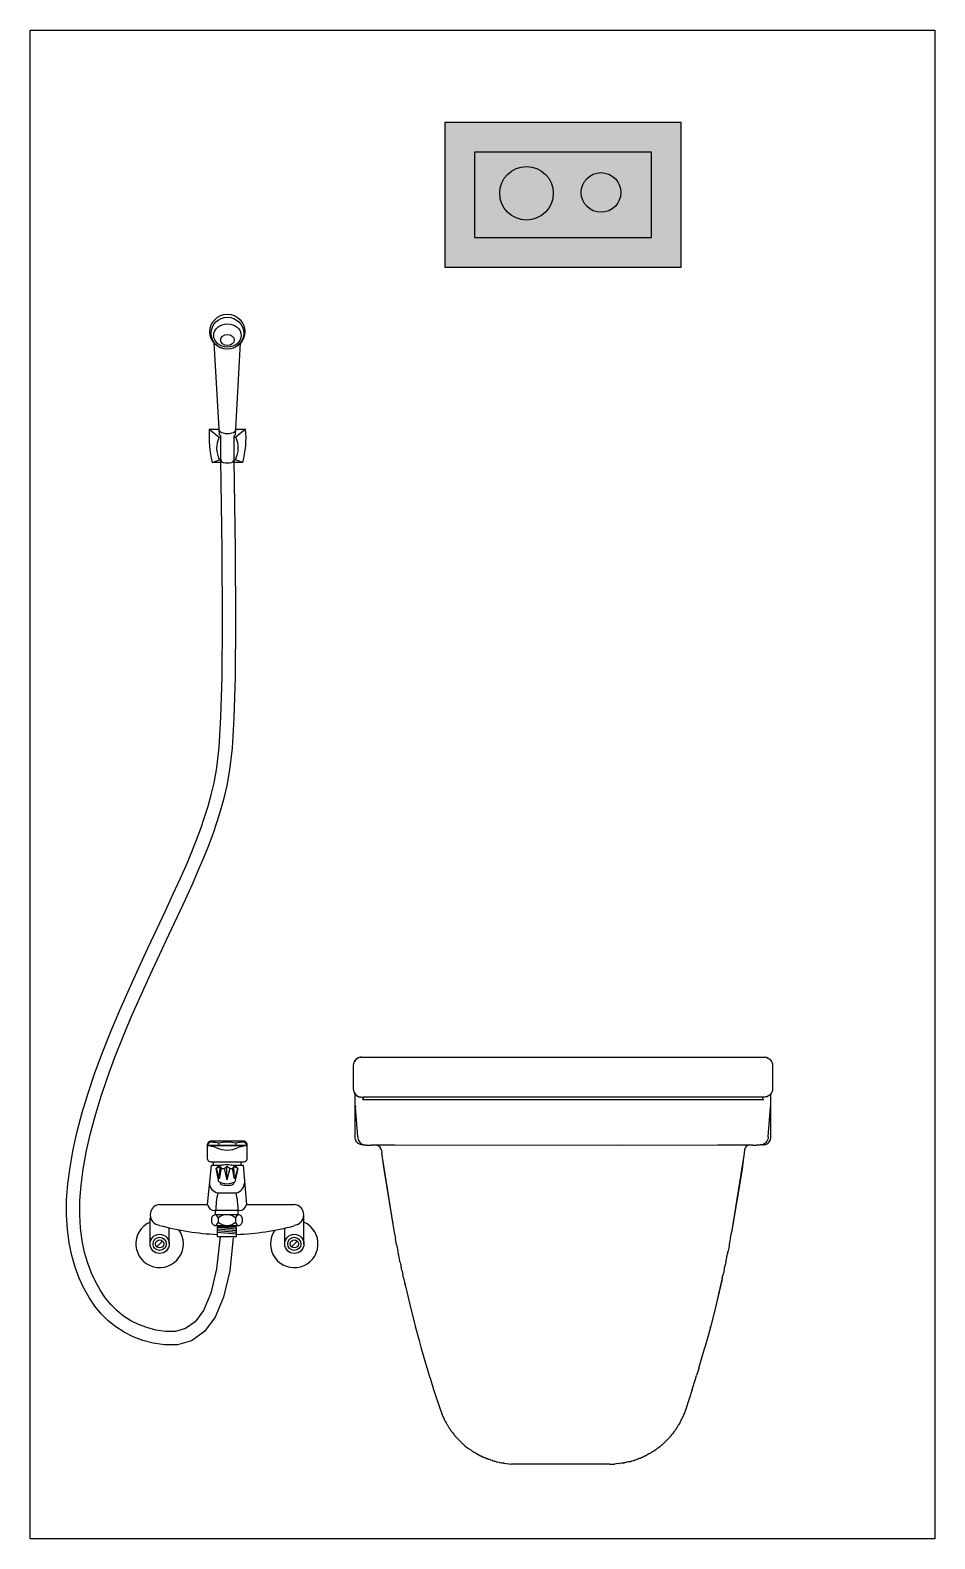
# Model space of a CAD drawing. Header units: inches. Extents: x 9636 to 21597, y -10243 to 557.
# Drawn here: x 11131.7 to 11162.1, y -4313.1 to -4262.3 of the extents above; entities that cross this region are included whole.
import ezdxf

# ---------------------------------------------------------------- set-up
doc = ezdxf.new("R2010")
doc.units = ezdxf.units.IN
doc.header["$MEASUREMENT"] = 0
doc.layers.add('Edges', color=7, linetype='Continuous')
doc.layers.add('VATDUNG', color=9, linetype='Continuous')

# ---------------------------------------------------------------- blocks, each defined once
blk = doc.blocks.new('Duravit Wall Hung Toilet fr')
at = {"layer": 'Edges'}
for p, q in [((-0.2774, 0.1777), (-0.2775, 0.1766)), ((-0.2775, 0.1766), (-0.2775, 0.1556)), ((-0.2771, 0.1787), (-0.2774, 0.1777)), ((-0.2767, 0.1798), (-0.2771, 0.1787)), ((-0.2761, 0.1807), (-0.2767, 0.1798)), ((-0.2767, 0.1798), (-0.2765, 0.1798)), ((-0.2759, 0.1807), (-0.2765, 0.1798)), ((-0.2754, 0.1815), (-0.2761, 0.1807)), ((-0.2761, 0.1807), (-0.2759, 0.1807)), ((-0.2752, 0.1815), (-0.2759, 0.1807)), ((-0.2746, 0.1822), (-0.2754, 0.1815)), ((-0.2754, 0.1815), (-0.2752, 0.1815)), ((-0.2743, 0.1822), (-0.2752, 0.1815)), ((-0.2737, 0.1828), (-0.2746, 0.1822)), ((-0.2746, 0.1822), (-0.2743, 0.1822)), ((-0.2734, 0.1828), (-0.2743, 0.1822)), ((-0.2726, 0.1832), (-0.2737, 0.1828)), ((-0.2737, 0.1828), (-0.2734, 0.1828)), ((-0.2724, 0.1832), (-0.2734, 0.1828)), ((-0.2716, 0.1835), (-0.2726, 0.1832)), ((-0.2726, 0.1832), (-0.2724, 0.1832)), ((-0.2713, 0.1835), (-0.2724, 0.1832)), ((-0.2716, 0.1835), (-0.2713, 0.1835)), ((-0.2705, 0.1836), (-0.2713, 0.1835)), ((-0.2705, 0.1836), (0.0834, 0.1836)), ((0.0834, 0.1836), (0.0842, 0.1835)), ((0.0842, 0.1835), (0.0853, 0.1832)), ((0.0845, 0.1835), (0.0842, 0.1835)), ((0.0845, 0.1835), (0.0856, 0.1832)), ((0.0856, 0.1832), (0.0853, 0.1832)), ((0.0853, 0.1832), (0.0863, 0.1828)), ((0.0856, 0.1832), (0.0866, 0.1828)), ((0.0863, 0.1828), (0.0873, 0.1822)), ((0.0866, 0.1828), (0.0863, 0.1828)), ((0.0866, 0.1828), (0.0875, 0.1822)), ((0.0875, 0.1822), (0.0873, 0.1822)), ((0.0873, 0.1822), (0.0881, 0.1815)), ((0.0875, 0.1822), (0.0884, 0.1815)), ((0.0881, 0.1815), (0.0888, 0.1807)), ((0.0884, 0.1815), (0.0881, 0.1815)), ((0.0884, 0.1815), (0.0891, 0.1807)), ((0.0888, 0.1807), (0.0894, 0.1798)), ((0.0891, 0.1807), (0.0888, 0.1807)), ((0.0891, 0.1807), (0.0896, 0.1798)), ((0.0896, 0.1798), (0.0894, 0.1798)), ((0.0896, 0.1798), (0.0901, 0.1787)), ((0.0901, 0.1787), (0.0903, 0.1777)), ((0.0903, 0.1777), (0.0904, 0.1766)), ((0.0904, 0.1766), (0.0904, 0.1556)), ((-0.2775, 0.1556), (-0.2774, 0.1545)), ((-0.2774, 0.1545), (-0.2771, 0.1534)), ((-0.2771, 0.1534), (-0.2767, 0.1524)), ((-0.2767, 0.1524), (-0.2765, 0.1524)), ((-0.2767, 0.1524), (-0.2761, 0.1515)), ((-0.2765, 0.1524), (-0.2759, 0.1515)), ((-0.2761, 0.1515), (-0.2759, 0.1515)), ((-0.2761, 0.1515), (-0.276, 0.1513)), ((-0.276, 0.1136), (-0.276, 0.1513)), ((-0.276, 0.1513), (-0.2754, 0.1506)), ((-0.2759, 0.1515), (-0.2752, 0.1506)), ((-0.2754, 0.1506), (-0.2752, 0.1506)), ((-0.2754, 0.1506), (-0.2746, 0.1499)), ((-0.2752, 0.1506), (-0.2743, 0.1499)), ((-0.2746, 0.1499), (-0.2737, 0.1493)), ((-0.2746, 0.1499), (-0.2743, 0.1499)), ((-0.2743, 0.1499), (-0.2734, 0.1493)), ((-0.2737, 0.1493), (-0.2734, 0.1493)), ((-0.2737, 0.1493), (-0.2726, 0.1489)), ((-0.2734, 0.1493), (-0.2724, 0.1489)), ((-0.2726, 0.1489), (-0.2716, 0.1487)), ((-0.2726, 0.1489), (-0.2724, 0.1489)), ((-0.2724, 0.1489), (-0.2713, 0.1487)), ((-0.2716, 0.1487), (-0.2713, 0.1487)), ((-0.2713, 0.1487), (-0.2705, 0.1486)), ((-0.2705, 0.1486), (-0.2688, 0.1486)), ((-0.2688, 0.1466), (-0.2697, 0.1466)), ((0.0817, 0.1486), (-0.2688, 0.1486)), ((-0.2688, 0.1486), (-0.2688, 0.1466)), ((-0.2688, 0.1466), (0.0817, 0.1466)), ((0.0834, 0.1486), (0.0817, 0.1486)), ((0.0817, 0.1486), (0.0817, 0.1466)), ((0.0817, 0.1466), (0.0826, 0.1466)), ((0.0842, 0.1487), (0.0834, 0.1486)), ((0.0853, 0.1489), (0.0842, 0.1487)), ((0.0845, 0.1487), (0.0842, 0.1487)), ((0.0856, 0.1489), (0.0845, 0.1487)), ((0.0863, 0.1493), (0.0853, 0.1489)), ((0.0856, 0.1489), (0.0853, 0.1489)), ((0.0866, 0.1493), (0.0856, 0.1489)), ((0.0873, 0.1499), (0.0863, 0.1493)), ((0.0866, 0.1493), (0.0863, 0.1493)), ((0.0875, 0.1499), (0.0866, 0.1493)), ((0.0881, 0.1506), (0.0873, 0.1499)), ((0.0875, 0.1499), (0.0873, 0.1499)), ((0.0884, 0.1506), (0.0875, 0.1499)), ((0.0888, 0.1515), (0.0881, 0.1506)), ((0.0884, 0.1506), (0.0881, 0.1506)), ((0.089, 0.1513), (0.0884, 0.1506)), ((0.0894, 0.1524), (0.0888, 0.1515)), ((0.0891, 0.1515), (0.0888, 0.1515)), ((0.0891, 0.1515), (0.089, 0.1513)), ((0.089, 0.1136), (0.089, 0.1513)), ((0.0896, 0.1524), (0.0891, 0.1515)), ((0.0896, 0.1524), (0.0894, 0.1524)), ((0.0901, 0.1534), (0.0896, 0.1524)), ((0.0903, 0.1545), (0.0901, 0.1534)), ((0.0904, 0.1556), (0.0903, 0.1545)), ((-0.2756, 0.1407), (-0.2756, 0.1408)), ((-0.2756, 0.1407), (-0.2756, 0.1399)), ((-0.2756, 0.1399), (-0.2756, 0.1397)), ((-0.2735, 0.1136), (-0.2756, 0.1397)), ((0.0865, 0.1136), (0.0885, 0.1397)), ((0.0885, 0.1407), (0.0885, 0.1408)), ((0.0885, 0.1407), (0.0885, 0.1399)), ((0.0885, 0.1399), (0.0885, 0.1397)), ((-0.276, 0.1125), (-0.276, 0.1136)), ((-0.2757, 0.1114), (-0.276, 0.1125)), ((-0.2753, 0.1104), (-0.2757, 0.1114)), ((-0.2747, 0.1095), (-0.2753, 0.1104)), ((-0.274, 0.1086), (-0.2747, 0.1095)), ((-0.2732, 0.1079), (-0.274, 0.1086)), ((-0.2735, 0.1136), (-0.2735, 0.1127)), ((-0.2735, 0.1127), (-0.2733, 0.1118)), ((-0.2733, 0.1118), (-0.273, 0.1109)), ((-0.2722, 0.1073), (-0.2732, 0.1079)), ((-0.273, 0.1109), (-0.2726, 0.1101)), ((-0.2726, 0.1101), (-0.2721, 0.1093)), ((-0.2712, 0.1069), (-0.2722, 0.1073)), ((-0.2721, 0.1093), (-0.2715, 0.1086)), ((-0.2715, 0.1086), (-0.2708, 0.108)), ((-0.2701, 0.1067), (-0.2712, 0.1069)), ((-0.2708, 0.108), (-0.27, 0.1075)), ((-0.269, 0.1066), (-0.2701, 0.1067)), ((-0.27, 0.1075), (-0.2692, 0.1071)), ((-0.2692, 0.1071), (-0.2692, 0.1071)), ((-0.2692, 0.1071), (-0.2684, 0.1068)), ((-0.269, 0.1066), (-0.2683, 0.1066)), ((-0.2684, 0.1068), (-0.2683, 0.1068)), ((-0.2683, 0.1068), (-0.2675, 0.1066)), ((-0.2683, 0.1068), (-0.2683, 0.1068)), ((-0.2683, 0.1066), (-0.2677, 0.1066)), ((-0.2677, 0.1066), (-0.2675, 0.1066)), ((-0.2675, 0.1066), (-0.2674, 0.1066)), ((-0.2674, 0.1066), (-0.2672, 0.1066)), ((-0.2672, 0.1066), (-0.267, 0.1066)), ((-0.267, 0.1066), (-0.2669, 0.1066)), ((-0.2669, 0.1066), (-0.2665, 0.1066)), ((-0.2665, 0.1066), (-0.2663, 0.1065)), ((-0.2663, 0.1065), (-0.2657, 0.1065)), ((-0.2657, 0.1065), (-0.2654, 0.1065)), ((-0.2654, 0.1065), (-0.2649, 0.1065)), ((-0.2649, 0.1065), (-0.2644, 0.1065)), ((-0.2644, 0.1065), (-0.2639, 0.1065)), ((-0.2639, 0.1065), (-0.2633, 0.1065)), ((-0.2633, 0.1065), (-0.2618, 0.1064)), ((-0.2573, 0.1064), (-0.2618, 0.1064)), ((-0.2412, 0.1063), (-0.2574, 0.1064)), ((-0.0432, 0.1062), (-0.2412, 0.1063)), ((0.0424, 0.1063), (-0.0432, 0.1062)), ((0.0622, 0.1064), (0.0424, 0.1063)), ((0.0702, 0.1064), (0.0622, 0.1064)), ((0.073, 0.1064), (0.0703, 0.1064)), ((0.073, 0.1064), (0.0747, 0.1064)), ((0.0747, 0.1064), (0.0762, 0.1065)), ((0.0768, 0.1065), (0.0762, 0.1065)), ((0.0774, 0.1065), (0.0768, 0.1065)), ((0.0779, 0.1065), (0.0774, 0.1065)), ((0.0783, 0.1065), (0.0779, 0.1065)), ((0.0787, 0.1065), (0.0783, 0.1065)), ((0.0792, 0.1065), (0.0787, 0.1065)), ((0.0794, 0.1066), (0.0792, 0.1065)), ((0.0798, 0.1066), (0.0794, 0.1066)), ((0.08, 0.1066), (0.0798, 0.1066)), ((0.0801, 0.1066), (0.08, 0.1066)), ((0.0803, 0.1066), (0.0801, 0.1066)), ((0.0804, 0.1066), (0.0803, 0.1066)), ((0.0812, 0.1068), (0.0804, 0.1066)), ((0.0806, 0.1066), (0.0804, 0.1066)), ((0.0813, 0.1066), (0.0806, 0.1066)), ((0.0813, 0.1068), (0.0812, 0.1068)), ((0.0812, 0.1068), (0.0812, 0.1068)), ((0.0821, 0.1071), (0.0813, 0.1068)), ((0.082, 0.1066), (0.0813, 0.1066)), ((0.082, 0.1066), (0.0831, 0.1067)), ((0.083, 0.1075), (0.0821, 0.1071)), ((0.0821, 0.1071), (0.0821, 0.1071)), ((0.0837, 0.108), (0.083, 0.1075)), ((0.0831, 0.1067), (0.0841, 0.1069)), ((0.0844, 0.1086), (0.0837, 0.108)), ((0.0841, 0.1069), (0.0851, 0.1073)), ((0.085, 0.1093), (0.0844, 0.1086)), ((0.0855, 0.1101), (0.085, 0.1093)), ((0.0851, 0.1073), (0.0861, 0.1079)), ((0.0859, 0.1109), (0.0855, 0.1101)), ((0.0862, 0.1118), (0.0859, 0.1109)), ((0.0861, 0.1079), (0.0869, 0.1086)), ((0.0864, 0.1127), (0.0862, 0.1118)), ((0.0865, 0.1136), (0.0864, 0.1127)), ((0.0869, 0.1086), (0.0876, 0.1095)), ((0.0876, 0.1095), (0.0882, 0.1104)), ((0.0882, 0.1104), (0.0886, 0.1114)), ((0.0886, 0.1114), (0.0889, 0.1125)), ((0.0889, 0.1125), (0.089, 0.1136)), ((-0.253, 0.1022), (-0.2529, 0.1019)), ((-0.2529, 0.1019), (-0.2526, 0.0997)), ((-0.2523, 0.097), (-0.2526, 0.0997)), ((-0.2523, 0.097), (-0.2521, 0.0956)), ((-0.2521, 0.0956), (-0.2507, 0.0855)), ((-0.2521, 0.0956), (-0.2416, 0.0298)), ((0.065, 0.0956), (0.0545, 0.0298)), ((0.065, 0.0956), (0.0636, 0.0855)), ((0.0652, 0.097), (0.065, 0.0956)), ((0.0656, 0.0997), (0.0652, 0.097)), ((0.0659, 0.1022), (0.0656, 0.0997)), ((-0.2507, 0.0855), (-0.2416, 0.0298)), ((0.0636, 0.0855), (0.0545, 0.0298)), ((-0.2416, 0.0298), (-0.2406, 0.0249)), ((0.0535, 0.0249), (0.0545, 0.0298)), ((-0.2405, 0.0242), (-0.2406, 0.0249)), ((-0.2402, 0.0226), (-0.2405, 0.0242)), ((-0.2396, 0.0196), (-0.2402, 0.0226)), ((-0.2395, 0.019), (-0.2396, 0.0196)), ((-0.2395, 0.019), (-0.2395, 0.0189)), ((-0.2395, 0.0189), (-0.2394, 0.0188)), ((-0.2394, 0.0188), (-0.2393, 0.0178)), ((-0.2393, 0.0178), (-0.2384, 0.0136)), ((-0.2384, 0.0136), (-0.2383, 0.0129)), ((0.0513, 0.0136), (0.0512, 0.0129)), ((0.0522, 0.0178), (0.0513, 0.0136)), ((0.0524, 0.0188), (0.0522, 0.0178)), ((0.0525, 0.0196), (0.0524, 0.019)), ((0.0524, 0.019), (0.0524, 0.0189)), ((0.0524, 0.0189), (0.0524, 0.0188)), ((0.0525, 0.0196), (0.0531, 0.0226)), ((0.0531, 0.0226), (0.0534, 0.0242)), ((0.0534, 0.0242), (0.0535, 0.0249)), ((-0.2382, 0.0124), (-0.2383, 0.0129)), ((-0.238, 0.0117), (-0.2382, 0.0124)), ((-0.238, 0.0117), (-0.2379, 0.011)), ((-0.2363, 0.0035), (-0.2379, 0.011)), ((-0.2363, 0.0035), (-0.2361, 0.0024)), ((-0.2361, 0.0024), (-0.2359, 0.0013)), ((-0.2359, 0.0013), (-0.2357, 0.0005)), ((-0.2357, 0.0005), (-0.2354, -0.0008)), ((0.0486, 0.0005), (0.0483, -0.0008)), ((0.0488, 0.0013), (0.0486, 0.0005)), ((0.049, 0.0024), (0.0488, 0.0013)), ((0.0493, 0.0035), (0.049, 0.0024)), ((0.0493, 0.0035), (0.0508, 0.011)), ((0.051, 0.0117), (0.0508, 0.011)), ((0.051, 0.0117), (0.0511, 0.0124)), ((0.0511, 0.0124), (0.0512, 0.0129)), ((-0.2352, -0.0019), (-0.2354, -0.0008)), ((-0.2351, -0.0021), (-0.2352, -0.0019)), ((-0.2349, -0.0032), (-0.2351, -0.0021)), ((-0.2349, -0.0032), (-0.234, -0.0071)), ((-0.2334, -0.01), (-0.234, -0.0071)), ((-0.2334, -0.01), (-0.2328, -0.0125)), ((-0.2334, -0.01), (-0.228, -0.0334)), ((-0.2328, -0.0125), (-0.2323, -0.0149)), ((0.0463, -0.01), (0.0409, -0.0334)), ((0.0458, -0.0125), (0.0452, -0.0149)), ((0.0463, -0.01), (0.0458, -0.0125)), ((0.0463, -0.01), (0.047, -0.0071)), ((0.0478, -0.0032), (0.047, -0.0071)), ((0.0478, -0.0032), (0.0481, -0.0021)), ((0.0481, -0.0019), (0.0483, -0.0008)), ((0.0481, -0.0021), (0.0481, -0.0019)), ((-0.2323, -0.0151), (-0.2323, -0.0149)), ((-0.2322, -0.0156), (-0.2323, -0.0151)), ((-0.2322, -0.0156), (-0.232, -0.0162)), ((-0.232, -0.0162), (-0.228, -0.0334)), ((0.045, -0.0162), (0.0409, -0.0334)), ((0.0451, -0.0156), (0.045, -0.0162)), ((0.0451, -0.0156), (0.0452, -0.0151)), ((0.0452, -0.0151), (0.0452, -0.0149)), ((-0.228, -0.0334), (-0.2231, -0.0524)), ((0.0409, -0.0334), (0.0361, -0.0524)), ((-0.2231, -0.0524), (-0.223, -0.0529)), ((0.0361, -0.0524), (0.0359, -0.0529)), ((-0.223, -0.0529), (-0.223, -0.0531)), ((-0.223, -0.0531), (-0.2229, -0.0533)), ((-0.2229, -0.0535), (-0.2229, -0.0533)), ((-0.2229, -0.0535), (-0.2198, -0.0649)), ((-0.2198, -0.0649), (-0.2182, -0.0707)), ((0.0327, -0.0649), (0.0311, -0.0707)), ((0.0358, -0.0535), (0.0327, -0.0649)), ((0.0358, -0.0533), (0.0359, -0.0531)), ((0.0358, -0.0535), (0.0358, -0.0533)), ((0.0359, -0.0529), (0.0359, -0.0531)), ((-0.2181, -0.0708), (-0.2182, -0.0707)), ((-0.2181, -0.0711), (-0.2181, -0.0708)), ((-0.2128, -0.0893), (-0.2181, -0.0711)), ((0.0257, -0.0893), (0.031, -0.0711)), ((0.0311, -0.0708), (0.031, -0.0711)), ((0.0311, -0.0708), (0.0311, -0.0707)), ((-0.2128, -0.0893), (-0.2127, -0.0895)), ((-0.2127, -0.0896), (-0.2127, -0.0895)), ((-0.2127, -0.0896), (-0.2108, -0.0958)), ((0.0256, -0.0896), (0.0237, -0.0958)), ((0.0257, -0.0893), (0.0256, -0.0895)), ((0.0256, -0.0896), (0.0256, -0.0895)), ((-0.2108, -0.0958), (-0.2098, -0.0988)), ((-0.2098, -0.0988), (-0.207, -0.1079)), ((0.0199, -0.1079), (0.0228, -0.0988)), ((0.0228, -0.0988), (0.0237, -0.0958)), ((-0.207, -0.1079), (-0.201, -0.126)), ((0.0199, -0.1079), (0.014, -0.126)), ((-0.201, -0.126), (-0.1996, -0.1298)), ((-0.1996, -0.1298), (-0.1996, -0.1299)), ((-0.1996, -0.1299), (-0.1995, -0.13)), ((-0.1995, -0.1301), (-0.1995, -0.13)), ((-0.1995, -0.1301), (-0.1994, -0.1302)), ((-0.1994, -0.1302), (-0.1992, -0.1308)), ((-0.1992, -0.1308), (-0.1991, -0.131)), ((-0.1991, -0.131), (-0.199, -0.1313)), ((-0.199, -0.1313), (-0.1988, -0.1316)), ((-0.1988, -0.1316), (-0.1979, -0.1337)), ((0.0117, -0.1316), (0.0108, -0.1337)), ((0.0119, -0.1313), (0.0117, -0.1316)), ((0.012, -0.131), (0.0119, -0.1313)), ((0.0121, -0.1308), (0.012, -0.131)), ((0.0124, -0.1302), (0.0121, -0.1308)), ((0.0124, -0.1301), (0.0125, -0.13)), ((0.0124, -0.1301), (0.0124, -0.1302)), ((0.014, -0.126), (0.0125, -0.1298)), ((0.0125, -0.1298), (0.0125, -0.1299)), ((0.0125, -0.1299), (0.0125, -0.13)), ((-0.1979, -0.1337), (-0.1979, -0.1337)), ((-0.1978, -0.1339), (-0.1979, -0.1337)), ((-0.1978, -0.1339), (-0.1977, -0.134)), ((-0.1977, -0.134), (-0.1977, -0.1341)), ((-0.1976, -0.1342), (-0.1977, -0.1341)), ((-0.1976, -0.1343), (-0.1976, -0.1342)), ((-0.1975, -0.1344), (-0.1976, -0.1343)), ((-0.1973, -0.1347), (-0.1975, -0.1344)), ((-0.1973, -0.1347), (-0.1973, -0.1348)), ((-0.1971, -0.1352), (-0.1973, -0.1348)), ((-0.1969, -0.1355), (-0.1971, -0.1352)), ((-0.1969, -0.1355), (-0.1967, -0.136)), ((-0.1965, -0.1363), (-0.1967, -0.136)), ((-0.1965, -0.1363), (-0.196, -0.1373)), ((-0.196, -0.1373), (-0.196, -0.1374)), ((-0.1959, -0.1375), (-0.196, -0.1374)), ((-0.1959, -0.1375), (-0.1958, -0.1377)), ((-0.1958, -0.1377), (-0.1957, -0.1379)), ((-0.1957, -0.1379), (-0.1951, -0.1388)), ((-0.1951, -0.1388), (-0.1949, -0.1392)), ((-0.1949, -0.1392), (-0.1948, -0.1393)), ((-0.1948, -0.1393), (-0.1939, -0.1409)), ((-0.1938, -0.141), (-0.1939, -0.1409)), ((-0.1938, -0.141), (-0.1937, -0.1411)), ((-0.1936, -0.1414), (-0.1937, -0.1411)), ((-0.1936, -0.1414), (-0.1934, -0.1416)), ((-0.1934, -0.1416), (-0.1932, -0.1419)), ((-0.1932, -0.1419), (-0.1931, -0.142)), ((-0.1931, -0.1422), (-0.1931, -0.142)), ((-0.1931, -0.1422), (-0.193, -0.1422)), ((-0.193, -0.1422), (-0.1928, -0.1425)), ((-0.1928, -0.1425), (-0.1928, -0.1425)), ((-0.1928, -0.1425), (-0.1927, -0.1426)), ((-0.1927, -0.1427), (-0.1927, -0.1426)), ((-0.1927, -0.1427), (-0.1926, -0.1428)), ((-0.1926, -0.1428), (-0.1925, -0.143)), ((-0.1925, -0.143), (-0.1924, -0.1432)), ((-0.1919, -0.1439), (-0.1924, -0.1432)), ((-0.1916, -0.1443), (-0.1919, -0.1439)), ((-0.1916, -0.1443), (-0.1914, -0.1445)), ((-0.1914, -0.1445), (-0.1913, -0.1446)), ((-0.1913, -0.1447), (-0.1913, -0.1446)), ((-0.1913, -0.1447), (-0.1912, -0.1447)), ((-0.1912, -0.1449), (-0.1912, -0.1447)), ((-0.1912, -0.1449), (-0.1911, -0.1449)), ((-0.191, -0.1451), (-0.1911, -0.1449)), ((-0.191, -0.1451), (-0.1903, -0.1459)), ((0.0039, -0.1451), (0.0033, -0.1459)), ((0.0039, -0.1451), (0.0041, -0.1449)), ((0.0043, -0.1446), (0.0041, -0.1449)), ((0.0044, -0.1445), (0.0043, -0.1446)), ((0.0045, -0.1443), (0.0044, -0.1445)), ((0.0048, -0.1439), (0.0045, -0.1443)), ((0.0048, -0.1439), (0.0053, -0.1432)), ((0.0054, -0.143), (0.0053, -0.1432)), ((0.0055, -0.1428), (0.0054, -0.143)), ((0.0056, -0.1427), (0.0055, -0.1428)), ((0.0057, -0.1426), (0.0056, -0.1427)), ((0.0059, -0.1422), (0.0057, -0.1425)), ((0.0057, -0.1425), (0.0057, -0.1425)), ((0.0057, -0.1425), (0.0057, -0.1426)), ((0.0059, -0.1422), (0.006, -0.1422)), ((0.006, -0.1422), (0.0061, -0.142)), ((0.0064, -0.1416), (0.0061, -0.1419)), ((0.0061, -0.1419), (0.0061, -0.142)), ((0.0065, -0.1414), (0.0064, -0.1416)), ((0.0065, -0.1414), (0.0067, -0.1411)), ((0.0068, -0.1409), (0.0067, -0.141)), ((0.0067, -0.141), (0.0067, -0.1411)), ((0.0077, -0.1393), (0.0068, -0.1409)), ((0.0078, -0.1392), (0.0077, -0.1393)), ((0.008, -0.1388), (0.0078, -0.1392)), ((0.0086, -0.1379), (0.008, -0.1388)), ((0.0086, -0.1379), (0.0087, -0.1377)), ((0.0088, -0.1375), (0.0087, -0.1377)), ((0.0088, -0.1375), (0.0089, -0.1374)), ((0.0094, -0.1363), (0.0089, -0.1373)), ((0.0089, -0.1373), (0.0089, -0.1374)), ((0.0094, -0.1363), (0.0096, -0.136)), ((0.0098, -0.1355), (0.0096, -0.136)), ((0.0098, -0.1355), (0.01, -0.1352)), ((0.0102, -0.1348), (0.01, -0.1352)), ((0.0103, -0.1347), (0.0102, -0.1348)), ((0.0103, -0.1347), (0.0105, -0.1344)), ((0.0105, -0.1342), (0.0106, -0.1341)), ((0.0105, -0.1343), (0.0105, -0.1342)), ((0.0105, -0.1344), (0.0105, -0.1343)), ((0.0107, -0.1339), (0.0106, -0.134)), ((0.0106, -0.134), (0.0106, -0.1341)), ((0.0107, -0.1339), (0.0108, -0.1337)), ((0.0108, -0.1337), (0.0108, -0.1337)), ((-0.1903, -0.1459), (-0.1896, -0.1469)), ((-0.1896, -0.1469), (-0.1894, -0.1472)), ((-0.1893, -0.1473), (-0.1894, -0.1472)), ((-0.1893, -0.1473), (-0.1892, -0.1474)), ((-0.1891, -0.1475), (-0.1892, -0.1474)), ((-0.189, -0.1476), (-0.1891, -0.1475)), ((-0.1889, -0.1478), (-0.189, -0.1476)), ((-0.1887, -0.148), (-0.1889, -0.1478)), ((-0.1887, -0.148), (-0.1884, -0.1484)), ((-0.1884, -0.1484), (-0.1883, -0.1486)), ((-0.1883, -0.1486), (-0.1877, -0.1491)), ((-0.1877, -0.1491), (-0.1877, -0.1492)), ((-0.1877, -0.1492), (-0.1875, -0.1495)), ((-0.1873, -0.1497), (-0.1875, -0.1495)), ((-0.1873, -0.1497), (-0.1871, -0.1498)), ((-0.187, -0.1499), (-0.1871, -0.1498)), ((-0.187, -0.1499), (-0.1868, -0.1502)), ((-0.1868, -0.1502), (-0.1866, -0.1504)), ((-0.1866, -0.1504), (-0.1866, -0.1505)), ((-0.1866, -0.1505), (-0.1866, -0.1505)), ((-0.1866, -0.1505), (-0.1864, -0.1506)), ((-0.1864, -0.1506), (-0.1864, -0.1507)), ((-0.1863, -0.1507), (-0.1864, -0.1507)), ((-0.1863, -0.1507), (-0.1861, -0.1509)), ((-0.1861, -0.1509), (-0.1859, -0.1512)), ((-0.1843, -0.1528), (-0.1859, -0.1512)), ((-0.1843, -0.1528), (-0.1838, -0.1533)), ((-0.1837, -0.1535), (-0.1838, -0.1533)), ((-0.1836, -0.1535), (-0.1837, -0.1535)), ((-0.1835, -0.1537), (-0.1836, -0.1535)), ((-0.1835, -0.1537), (-0.1834, -0.1537)), ((-0.1829, -0.1542), (-0.1834, -0.1537)), ((-0.1829, -0.1542), (-0.1825, -0.1546)), ((-0.1825, -0.1546), (-0.1823, -0.1548)), ((-0.1822, -0.1549), (-0.1823, -0.1548)), ((-0.1822, -0.1549), (-0.1819, -0.1552)), ((-0.1819, -0.1552), (-0.1817, -0.1553)), ((-0.1814, -0.1556), (-0.1817, -0.1553)), ((-0.1814, -0.1556), (-0.1813, -0.1557)), ((-0.1813, -0.1557), (-0.1811, -0.1558)), ((-0.1811, -0.1558), (-0.1811, -0.1559)), ((-0.1807, -0.1562), (-0.1811, -0.1559)), ((-0.1807, -0.1562), (-0.1806, -0.1563)), ((-0.1806, -0.1563), (-0.1805, -0.1564)), ((-0.1804, -0.1565), (-0.1805, -0.1564)), ((-0.1804, -0.1565), (-0.1802, -0.1566)), ((-0.1798, -0.157), (-0.1802, -0.1566)), ((-0.1798, -0.157), (-0.1785, -0.1581)), ((-0.1785, -0.1581), (-0.1773, -0.159)), ((-0.0086, -0.1581), (-0.0098, -0.159)), ((-0.0073, -0.157), (-0.0086, -0.1581)), ((-0.0073, -0.157), (-0.0069, -0.1566)), ((-0.0067, -0.1565), (-0.0069, -0.1566)), ((-0.0067, -0.1565), (-0.0066, -0.1564)), ((-0.0064, -0.1563), (-0.0066, -0.1564)), ((-0.0064, -0.1563), (-0.0063, -0.1562)), ((-0.0063, -0.1562), (-0.006, -0.1559)), ((-0.0059, -0.1558), (-0.006, -0.1559)), ((-0.0058, -0.1557), (-0.0059, -0.1558)), ((-0.0058, -0.1557), (-0.0057, -0.1556)), ((-0.0057, -0.1556), (-0.0053, -0.1553)), ((-0.0052, -0.1552), (-0.0053, -0.1553)), ((-0.0049, -0.1549), (-0.0052, -0.1552)), ((-0.0049, -0.1549), (-0.0048, -0.1548)), ((-0.0046, -0.1546), (-0.0048, -0.1548)), ((-0.0041, -0.1542), (-0.0046, -0.1546)), ((-0.0041, -0.1542), (-0.0037, -0.1537)), ((-0.0036, -0.1537), (-0.0037, -0.1537)), ((-0.0036, -0.1537), (-0.0035, -0.1536)), ((-0.0035, -0.1536), (-0.0034, -0.1535)), ((-0.0034, -0.1535), (-0.0032, -0.1533)), ((-0.0028, -0.1528), (-0.0032, -0.1533)), ((-0.0011, -0.1512), (-0.0028, -0.1528)), ((-0.0009, -0.1509), (-0.0011, -0.1512)), ((-0.0007, -0.1507), (-0.0009, -0.1509)), ((-0.0005, -0.1505), (-0.0007, -0.1506)), ((-0.0007, -0.1506), (-0.0007, -0.1507)), ((-0.0007, -0.1507), (-0.0007, -0.1507)), ((-0.0005, -0.1505), (-0.0002, -0.1502)), ((0, -0.1499), (-0.0002, -0.1502)), ((0, -0.1499), (0.0001, -0.1498)), ((0.0002, -0.1497), (0.0001, -0.1498)), ((0.0002, -0.1497), (0.0004, -0.1495)), ((0.0006, -0.1492), (0.0004, -0.1495)), ((0.0007, -0.1491), (0.0006, -0.1492)), ((0.0011, -0.1487), (0.0007, -0.1491)), ((0.0012, -0.1485), (0.0011, -0.1487)), ((0.0012, -0.1485), (0.0017, -0.148)), ((0.0017, -0.148), (0.0018, -0.1478)), ((0.0017, -0.148), (0.0017, -0.148)), ((0.0018, -0.1478), (0.002, -0.1476)), ((0.002, -0.1475), (0.0022, -0.1474)), ((0.002, -0.1476), (0.002, -0.1475)), ((0.0022, -0.1473), (0.0023, -0.1472)), ((0.0022, -0.1473), (0.0022, -0.1474)), ((0.0026, -0.1469), (0.0023, -0.1472)), ((0.0033, -0.1459), (0.0026, -0.1469)), ((-0.1773, -0.159), (-0.1772, -0.1591)), ((-0.1769, -0.1593), (-0.1772, -0.1591)), ((-0.1772, -0.1591), (-0.1772, -0.1591)), ((-0.1769, -0.1593), (-0.1764, -0.1597)), ((-0.1764, -0.1597), (-0.1758, -0.1601)), ((-0.1758, -0.1601), (-0.1755, -0.1603)), ((-0.1752, -0.1605), (-0.1755, -0.1603)), ((-0.1742, -0.1612), (-0.1752, -0.1605)), ((-0.1742, -0.1612), (-0.1742, -0.1612)), ((-0.1742, -0.1612), (-0.174, -0.1614)), ((-0.174, -0.1614), (-0.174, -0.1614)), ((-0.1739, -0.1614), (-0.174, -0.1614)), ((-0.1739, -0.1615), (-0.1739, -0.1614)), ((-0.1738, -0.1615), (-0.1739, -0.1615)), ((-0.1738, -0.1615), (-0.1738, -0.1616)), ((-0.1738, -0.1615), (-0.1738, -0.1615)), ((-0.1736, -0.1616), (-0.1738, -0.1616)), ((-0.1736, -0.1616), (-0.173, -0.1621)), ((-0.173, -0.1621), (-0.1712, -0.1632)), ((-0.1706, -0.1635), (-0.1712, -0.1632)), ((-0.1706, -0.1635), (-0.1703, -0.1637)), ((-0.1702, -0.1638), (-0.1703, -0.1637)), ((-0.1701, -0.1639), (-0.1702, -0.1638)), ((-0.1701, -0.1639), (-0.1697, -0.1641)), ((-0.1697, -0.1641), (-0.1695, -0.1642)), ((-0.1695, -0.1642), (-0.1691, -0.1644)), ((-0.1691, -0.1644), (-0.1689, -0.1645)), ((-0.1689, -0.1645), (-0.1675, -0.1653)), ((-0.1667, -0.1657), (-0.1675, -0.1653)), ((-0.1667, -0.1657), (-0.1667, -0.1657)), ((-0.1667, -0.1657), (-0.1664, -0.1658)), ((-0.1664, -0.1658), (-0.1664, -0.1659)), ((-0.1664, -0.1659), (-0.1663, -0.1659)), ((-0.1663, -0.1659), (-0.1661, -0.166)), ((-0.1661, -0.166), (-0.1661, -0.166)), ((-0.1661, -0.166), (-0.1657, -0.1662)), ((-0.1654, -0.1664), (-0.1657, -0.1662)), ((-0.1651, -0.1665), (-0.1654, -0.1664)), ((-0.1651, -0.1665), (-0.1646, -0.1667)), ((-0.1646, -0.1667), (-0.1643, -0.1669)), ((-0.1643, -0.1669), (-0.1641, -0.167)), ((-0.1636, -0.1672), (-0.1641, -0.167)), ((-0.1633, -0.1674), (-0.1636, -0.1672)), ((-0.1633, -0.1674), (-0.1633, -0.1673)), ((-0.1633, -0.1674), (-0.163, -0.1675)), ((-0.163, -0.1675), (-0.1629, -0.1675)), ((-0.1629, -0.1675), (-0.163, -0.1675)), ((-0.1629, -0.1675), (-0.1626, -0.1676)), ((-0.1623, -0.1678), (-0.1626, -0.1676)), ((-0.1615, -0.1681), (-0.1623, -0.1678)), ((-0.1612, -0.1682), (-0.1615, -0.1681)), ((-0.161, -0.1683), (-0.1612, -0.1682)), ((-0.161, -0.1683), (-0.161, -0.1683)), ((-0.161, -0.1683), (-0.1605, -0.1685)), ((-0.1605, -0.1685), (-0.1597, -0.1688)), ((-0.1594, -0.1689), (-0.1597, -0.1688)), ((-0.1591, -0.1691), (-0.1594, -0.1689)), ((-0.1591, -0.1691), (-0.159, -0.1691)), ((-0.1582, -0.1694), (-0.159, -0.1691)), ((-0.1572, -0.1697), (-0.1582, -0.1694)), ((-0.1572, -0.1697), (-0.1571, -0.1697)), ((-0.1571, -0.1697), (-0.1562, -0.17)), ((-0.1562, -0.1701), (-0.1562, -0.17)), ((-0.1562, -0.1701), (-0.1561, -0.1701)), ((-0.1561, -0.1701), (-0.1561, -0.1701)), ((-0.1557, -0.1702), (-0.1561, -0.1701)), ((-0.1557, -0.1702), (-0.1556, -0.1702)), ((-0.1557, -0.1702), (-0.1556, -0.1702)), ((-0.1554, -0.1703), (-0.1556, -0.1702)), ((-0.1554, -0.1703), (-0.1552, -0.1704)), ((-0.1552, -0.1704), (-0.1539, -0.1707)), ((-0.1536, -0.1708), (-0.1539, -0.1707)), ((-0.1535, -0.1708), (-0.1536, -0.1708)), ((-0.1532, -0.1709), (-0.1535, -0.1708)), ((-0.153, -0.171), (-0.1532, -0.1709)), ((-0.1529, -0.171), (-0.153, -0.171)), ((-0.152, -0.1713), (-0.1529, -0.171)), ((-0.152, -0.1713), (-0.1518, -0.1713)), ((-0.1518, -0.1713), (-0.1516, -0.1714)), ((-0.1516, -0.1714), (-0.1514, -0.1714)), ((-0.1514, -0.1714), (-0.1512, -0.1715)), ((-0.1512, -0.1715), (-0.1494, -0.1718)), ((-0.1494, -0.1718), (-0.1492, -0.1719)), ((-0.1492, -0.1719), (-0.149, -0.1719)), ((-0.149, -0.1719), (-0.1478, -0.1722)), ((-0.038, -0.1719), (-0.0393, -0.1722)), ((-0.0379, -0.1719), (-0.038, -0.1719)), ((-0.0377, -0.1718), (-0.0379, -0.1719)), ((-0.0359, -0.1715), (-0.0377, -0.1718)), ((-0.0357, -0.1714), (-0.0359, -0.1715)), ((-0.0355, -0.1714), (-0.0357, -0.1714)), ((-0.0353, -0.1713), (-0.0355, -0.1714)), ((-0.0351, -0.1713), (-0.0353, -0.1713)), ((-0.0351, -0.1713), (-0.0342, -0.171)), ((-0.0342, -0.171), (-0.0341, -0.171)), ((-0.0341, -0.171), (-0.0339, -0.1709)), ((-0.0339, -0.1709), (-0.0336, -0.1708)), ((-0.0336, -0.1708), (-0.0334, -0.1708)), ((-0.0334, -0.1708), (-0.0332, -0.1707)), ((-0.0319, -0.1704), (-0.0332, -0.1707)), ((-0.0317, -0.1703), (-0.0319, -0.1704)), ((-0.0317, -0.1703), (-0.0314, -0.1702)), ((-0.0314, -0.1702), (-0.031, -0.1701)), ((-0.0314, -0.1702), (-0.0314, -0.1702)), ((-0.0314, -0.1702), (-0.0314, -0.1702)), ((-0.031, -0.1701), (-0.0309, -0.1701)), ((-0.0309, -0.1701), (-0.0308, -0.17)), ((-0.0299, -0.1697), (-0.0308, -0.17)), ((-0.0298, -0.1697), (-0.0299, -0.1697)), ((-0.0298, -0.1697), (-0.0288, -0.1694)), ((-0.0288, -0.1694), (-0.0281, -0.1691)), ((-0.028, -0.1691), (-0.0281, -0.1691)), ((-0.028, -0.1691), (-0.0277, -0.1689)), ((-0.0277, -0.1689), (-0.0274, -0.1688)), ((-0.0266, -0.1685), (-0.0274, -0.1688)), ((-0.0261, -0.1683), (-0.0266, -0.1685)), ((-0.026, -0.1683), (-0.0261, -0.1683)), ((-0.026, -0.1683), (-0.0259, -0.1682)), ((-0.0259, -0.1682), (-0.0256, -0.1681)), ((-0.0256, -0.1681), (-0.0248, -0.1678)), ((-0.0248, -0.1678), (-0.0245, -0.1676)), ((-0.0241, -0.1675), (-0.0245, -0.1676)), ((-0.0238, -0.1674), (-0.0241, -0.1675)), ((-0.0241, -0.1675), (-0.0241, -0.1675)), ((-0.0241, -0.1675), (-0.0241, -0.1675)), ((-0.0238, -0.1674), (-0.0234, -0.1672)), ((-0.0238, -0.1674), (-0.0238, -0.1673)), ((-0.0234, -0.1672), (-0.023, -0.167)), ((-0.0228, -0.1669), (-0.023, -0.167)), ((-0.0225, -0.1667), (-0.0228, -0.1669)), ((-0.022, -0.1665), (-0.0225, -0.1667)), ((-0.022, -0.1665), (-0.0217, -0.1664)), ((-0.0217, -0.1664), (-0.0214, -0.1662)), ((-0.021, -0.166), (-0.0214, -0.1662)), ((-0.0208, -0.1659), (-0.021, -0.166)), ((-0.021, -0.166), (-0.021, -0.166)), ((-0.0208, -0.1659), (-0.0207, -0.1659)), ((-0.0207, -0.1659), (-0.0206, -0.1658)), ((-0.0204, -0.1657), (-0.0206, -0.1658)), ((-0.0203, -0.1657), (-0.0204, -0.1657)), ((-0.0203, -0.1657), (-0.0196, -0.1653)), ((-0.0182, -0.1645), (-0.0196, -0.1653)), ((-0.018, -0.1644), (-0.0182, -0.1645)), ((-0.0176, -0.1642), (-0.018, -0.1644)), ((-0.0174, -0.1641), (-0.0176, -0.1642)), ((-0.017, -0.1639), (-0.0174, -0.1641)), ((-0.017, -0.1639), (-0.0169, -0.1638)), ((-0.0169, -0.1638), (-0.0168, -0.1637)), ((-0.0168, -0.1637), (-0.0165, -0.1635)), ((-0.0165, -0.1635), (-0.0159, -0.1632)), ((-0.0141, -0.1621), (-0.0159, -0.1632)), ((-0.0134, -0.1616), (-0.0141, -0.1621)), ((-0.0134, -0.1616), (-0.0133, -0.1616)), ((-0.0133, -0.1615), (-0.0133, -0.1616)), ((-0.0133, -0.1615), (-0.0132, -0.1615)), ((-0.0132, -0.1615), (-0.0132, -0.1614)), ((-0.0132, -0.1614), (-0.0131, -0.1614)), ((-0.013, -0.1614), (-0.0131, -0.1614)), ((-0.0129, -0.1612), (-0.013, -0.1614)), ((-0.0128, -0.1612), (-0.0129, -0.1612)), ((-0.0118, -0.1605), (-0.0128, -0.1612)), ((-0.0118, -0.1605), (-0.0115, -0.1603)), ((-0.0113, -0.1601), (-0.0115, -0.1603)), ((-0.0106, -0.1597), (-0.0113, -0.1601)), ((-0.0102, -0.1593), (-0.0106, -0.1597)), ((-0.0099, -0.1591), (-0.0102, -0.1593)), ((-0.0098, -0.1591), (-0.0099, -0.1591)), ((-0.0098, -0.159), (-0.0098, -0.1591)), ((-0.1478, -0.1722), (-0.1475, -0.1722)), ((-0.1475, -0.1722), (-0.1474, -0.1723)), ((-0.1474, -0.1723), (-0.1473, -0.1723)), ((-0.1474, -0.1723), (-0.1474, -0.1723)), ((-0.1473, -0.1723), (-0.1472, -0.1723)), ((-0.1472, -0.1723), (-0.1471, -0.1723)), ((-0.1468, -0.1724), (-0.1471, -0.1723)), ((-0.1459, -0.1725), (-0.1468, -0.1724)), ((-0.1456, -0.1726), (-0.1459, -0.1725)), ((-0.1459, -0.1725), (-0.1459, -0.1725)), ((-0.1456, -0.1726), (-0.1455, -0.1726)), ((-0.1451, -0.1726), (-0.1455, -0.1726)), ((-0.1451, -0.1726), (-0.1435, -0.1729)), ((-0.1435, -0.1729), (-0.1433, -0.1729)), ((-0.1435, -0.1729), (-0.1435, -0.1729)), ((-0.1435, -0.1729), (-0.1435, -0.1729)), ((-0.1433, -0.1729), (-0.1432, -0.1729)), ((-0.1431, -0.1729), (-0.1432, -0.1729)), ((-0.1431, -0.1729), (-0.143, -0.1729)), ((-0.143, -0.1729), (-0.1406, -0.1731)), ((-0.1406, -0.1731), (-0.1405, -0.1732)), ((-0.1405, -0.1732), (-0.1404, -0.1732)), ((-0.1404, -0.1732), (-0.1391, -0.1733)), ((-0.1391, -0.1733), (-0.1391, -0.1733)), ((-0.1391, -0.1733), (-0.139, -0.1733)), ((-0.139, -0.1733), (-0.1389, -0.1733)), ((-0.139, -0.1733), (-0.139, -0.1733)), ((-0.1348, -0.1734), (-0.1389, -0.1733)), ((-0.0523, -0.1734), (-0.1348, -0.1734)), ((-0.0523, -0.1734), (-0.0482, -0.1733)), ((-0.0481, -0.1733), (-0.0482, -0.1733)), ((-0.0481, -0.1733), (-0.0481, -0.1733)), ((-0.048, -0.1733), (-0.0481, -0.1733)), ((-0.0467, -0.1732), (-0.048, -0.1733)), ((-0.048, -0.1733), (-0.048, -0.1733)), ((-0.0466, -0.1732), (-0.0467, -0.1732)), ((-0.0465, -0.1731), (-0.0466, -0.1732)), ((-0.044, -0.1729), (-0.0465, -0.1731)), ((-0.044, -0.1729), (-0.0439, -0.1729)), ((-0.0439, -0.1729), (-0.0438, -0.1729)), ((-0.0438, -0.1729), (-0.0437, -0.1729)), ((-0.0436, -0.1729), (-0.0437, -0.1729)), ((-0.0436, -0.1729), (-0.0436, -0.1729)), ((-0.0435, -0.1729), (-0.0436, -0.1729)), ((-0.042, -0.1726), (-0.0435, -0.1729)), ((-0.0415, -0.1726), (-0.042, -0.1726)), ((-0.0412, -0.1725), (-0.0415, -0.1726)), ((-0.0415, -0.1726), (-0.0415, -0.1726)), ((-0.0411, -0.1725), (-0.0412, -0.1725)), ((-0.0411, -0.1725), (-0.0403, -0.1724)), ((-0.0403, -0.1724), (-0.04, -0.1723)), ((-0.0403, -0.1724), (-0.0403, -0.1724)), ((-0.0399, -0.1723), (-0.04, -0.1723)), ((-0.0398, -0.1723), (-0.0399, -0.1723)), ((-0.0397, -0.1723), (-0.0398, -0.1723)), ((-0.0397, -0.1723), (-0.0396, -0.1723)), ((-0.0395, -0.1722), (-0.0396, -0.1723)), ((-0.0393, -0.1722), (-0.0395, -0.1722))]:
    blk.add_line(p, q, dxfattribs=at)
for centre, radius, start, end in [((-0.2579, 0.1014), 0.00502, 5.5659, 83.5484), ((0.0704, 0.1019), 0.00455, 89.1248, 175.4721)]:
    blk.add_arc(centre, radius, start, end, dxfattribs=at)
blk = doc.blocks.new('EH')
at = {"layer": 'VATDUNG', "color": 18, "linetype": 'Continuous', "ltscale": 3, "true_color": 0x000000}
for p, q in [((4316.934, 771.243), (4316.756, 774.333)), ((4317.465, 771.243), (4317.643, 774.333)), ((4316.588, 771.435), (4316.922, 771.166)), ((4317.81, 771.435), (4317.477, 771.166)), ((4316.922, 771.166), (4316.978, 771.166)), ((4316.978, 770.408), (4316.978, 771.207)), ((4317.422, 770.408), (4317.422, 771.208)), ((4317.422, 771.166), (4317.477, 771.166)), ((4316.68, 770.316), (4316.933, 770.408)), ((4316.933, 770.408), (4316.978, 770.408)), ((4317.422, 770.408), (4317.465, 770.408)), ((4317.718, 770.316), (4317.465, 770.408)), ((4317.85, 747.334), (4316.525, 747.334)), ((4316.525, 747.334), (4317.85, 747.334)), ((4316.897, 747.42), (4316.897, 747.334)), ((4317.478, 747.42), (4317.478, 747.334)), ((4316.526, 745.358), (4316.664, 746.667)), ((4316.972, 746.667), (4316.664, 746.667)), ((4316.725, 746.667), (4316.725, 746.774)), ((4316.823, 746.56), (4316.952, 746.632)), ((4316.823, 746.56), (4316.933, 746.216)), ((4316.933, 746.216), (4316.952, 746.632)), ((4316.933, 746.216), (4316.996, 746.56)), ((4316.952, 746.632), (4316.996, 746.56)), ((4317.086, 746.56), (4317.184, 746.628)), ((4317.086, 746.56), (4317.184, 746.181)), ((4317.184, 746.181), (4317.184, 746.628)), ((4317.281, 746.56), (4317.184, 746.628)), ((4317.281, 746.56), (4317.184, 746.181)), ((4317.415, 746.632), (4317.372, 746.56)), ((4317.434, 746.216), (4317.372, 746.56)), ((4317.736, 746.667), (4317.395, 746.667)), ((4317.434, 746.216), (4317.415, 746.632)), ((4317.544, 746.56), (4317.415, 746.632)), ((4317.544, 746.56), (4317.434, 746.216)), ((4317.658, 746.667), (4317.658, 746.774)), ((4317.847, 745.358), (4317.736, 746.667)), ((4316.958, 746.097), (4316.971, 746.032)), ((4317.417, 746.1), (4317.408, 746.037)), ((4316.877, 745.748), (4317.49, 745.748)), ((4314.918, 745.358), (4316.526, 745.358)), ((4317.597, 745.15), (4316.77, 745.15)), ((4316.803, 745.009), (4316.803, 745.134)), ((4317.561, 745.009), (4317.561, 745.131)), ((4317.561, 745.009), (4317.561, 745.009)), ((4317.841, 745.358), (4319.449, 745.358)), ((4314.595, 744.029), (4314.595, 744.907)), ((4315.242, 744.029), (4315.242, 744.571)), ((4316.845, 744.484), (4317.499, 744.425)), ((4316.85, 744.539), (4317.499, 744.481)), ((4316.855, 744.595), (4317.499, 744.538)), ((4316.89, 744.897), (4316.89, 744.761)), ((4316.908, 744.595), (4316.908, 744.649)), ((4317.426, 744.595), (4317.426, 744.649)), ((4317.468, 744.9), (4317.468, 744.758)), ((4319.125, 744.029), (4319.125, 744.557)), ((4319.772, 744.029), (4319.772, 744.96)), ((4315.019, 744.121), (4314.823, 743.931)), ((4316.84, 744.428), (4317.499, 744.369)), ((4319.55, 744.121), (4319.353, 743.931))]:
    blk.add_line(p, q, dxfattribs=at)
for points in [[(4316.588, 771.435), (4316.923, 771.435)], [(4317.476, 771.435), (4317.81, 771.435)], [(4317.396, 744.228), (4317.275, 743.118), (4317.072, 742.238), (4316.79, 741.568), (4316.425, 741.08), (4315.986, 740.771), (4315.521, 740.635), (4315.083, 740.629), (4314.695, 740.692), (4314.348, 740.785), (4314.025, 740.906), (4313.724, 741.056), (4313.444, 741.236), (4313.186, 741.444), (4312.952, 741.679), (4312.738, 741.94), (4312.545, 742.225), (4312.369, 742.536), (4312.211, 742.875), (4312.074, 743.242), (4311.96, 743.638), (4311.873, 744.061), (4311.814, 744.514), (4311.785, 744.996), (4311.79, 745.507), (4311.83, 746.046), (4311.904, 746.611), (4312.01, 747.201), (4312.148, 747.814), (4312.316, 748.449), (4312.514, 749.104), (4312.741, 749.778), (4312.996, 750.47), (4313.276, 751.175), (4313.576, 751.886), (4313.888, 752.597), (4314.205, 753.293), (4314.519, 753.971), (4314.824, 754.62), (4315.112, 755.232), (4315.377, 755.799), (4315.612, 756.314), (4315.82, 756.784), (4316.002, 757.217), (4316.163, 757.621), (4316.306, 758.006), (4316.433, 758.38), (4316.549, 758.754), (4316.655, 759.135), (4316.753, 759.537), (4316.841, 760.039), (4316.918, 760.74), (4316.979, 761.735), (4317.019, 763.111), (4317.035, 764.956), (4317.023, 767.359), (4316.978, 770.41)], [(4316.951, 744.277), (4316.833, 743.193), (4316.645, 742.376), (4316.399, 741.792), (4316.109, 741.404), (4315.79, 741.179), (4315.454, 741.082), (4315.116, 741.077), (4314.789, 741.13), (4314.485, 741.212), (4314.204, 741.317), (4313.945, 741.446), (4313.706, 741.599), (4313.486, 741.777), (4313.284, 741.98), (4313.098, 742.208), (4312.925, 742.462), (4312.767, 742.741), (4312.624, 743.048), (4312.499, 743.382), (4312.395, 743.745), (4312.314, 744.136), (4312.259, 744.556), (4312.233, 745.007), (4312.237, 745.488), (4312.275, 746), (4312.346, 746.542), (4312.449, 747.112), (4312.582, 747.707), (4312.747, 748.326), (4312.941, 748.968), (4313.163, 749.63), (4313.414, 750.31), (4313.69, 751.005), (4313.987, 751.709), (4314.296, 752.412), (4314.611, 753.105), (4314.924, 753.78), (4315.229, 754.429), (4315.517, 755.042), (4315.783, 755.612), (4316.02, 756.131), (4316.23, 756.607), (4316.416, 757.047), (4316.581, 757.46), (4316.727, 757.856), (4316.859, 758.242), (4316.978, 758.628), (4317.088, 759.022), (4317.191, 759.445), (4317.284, 759.976), (4317.364, 760.702), (4317.426, 761.715), (4317.467, 763.103), (4317.483, 764.956), (4317.47, 767.364), (4317.425, 770.416)], [(4316.978, 770.316), (4316.68, 770.316)], [(4317.718, 770.316), (4317.425, 770.316)], [(4316.915, 746.115), (4316.823, 746.56)], [(4316.996, 746.56), (4317.086, 746.56)], [(4317.281, 746.56), (4317.372, 746.56)], [(4317.544, 746.56), (4317.452, 746.115)]]:
    blk.add_lwpolyline(points, dxfattribs=at)
for points in [[(4316.525, 746.914), (4316.525, 747.355, -0.414214), (4316.665, 747.495), (4317.734, 747.495, -0.450757), (4317.85, 747.355), (4317.85, 746.914, -0.450757), (4317.734, 746.774), (4316.665, 746.774, -0.414214)], [(4316.663, 744.869), (4316.663, 744.788, 0.414214), (4316.803, 744.649), (4317.561, 744.649, 0.414214), (4317.701, 744.788), (4317.701, 744.869, 0.414214), (4317.561, 745.009), (4316.803, 745.009, 0.414214)]]:
    blk.add_lwpolyline(points, format="xyb", close=True, dxfattribs=at)
blk.add_lwpolyline([(4316.855, 744.595), (4316.855, 744.281), (4317.499, 744.281), (4317.499, 744.595)], close=True, dxfattribs=at)
for centre, radius in [((4314.918, 744.029), 0.323), ((4314.918, 744.029), 0.221), ((4314.918, 744.029), 0.137), ((4319.449, 744.029), 0.323), ((4319.449, 744.029), 0.221), ((4319.449, 744.029), 0.137)]:
    blk.add_circle(centre, radius, dxfattribs=at)
for centre, radius, start, end in [((4320.545, 771.197), 3.964, 176.5617, 192.8405), ((4314.633, 771.133), 3.192, 345.1737, 5.4241), ((4317.653, 770.798), 0.818, 153.254, 208.4833), ((4316.746, 770.798), 0.818, 331.5167, 26.746), ((4317.082, 770.419), 0.104, 185.8766, 258.3285), ((4317.317, 770.419), 0.104, 281.6715, 354.1234), ((4317.199, 770.912), 0.611, 256.8666, 283.1334), ((4316.654, 747.313), 0.136, 80.0387, 162.2042), ((4316.371, 746.025), 1.318, 70.496, 83.3081), ((4316.634, 746.204), 1.244, 77.7767, 87.9812), ((4317.23, 748.28), 1.097, 247.5466, 267.7786), ((4317.181, 746.152), 1.299, 89.8914, 102.6158), ((4317.145, 748.28), 1.097, 272.2214, 292.4534), ((4317.194, 746.152), 1.299, 77.3842, 90.1086), ((4317.741, 746.204), 1.244, 92.0188, 102.2233), ((4318.004, 746.025), 1.318, 96.6919, 109.504), ((4317.721, 747.313), 0.136, 17.7958, 99.9613), ((4316.986, 746.489), 0.177, 100.8502, 156.5317), ((4317.184, 745.539), 1.148, 78.3829, 101.6171), ((4317.381, 746.489), 0.177, 23.4683, 79.1498), ((4316.941, 746.092), 0.35, 183.5171, 259.5325), ((4317.184, 746.668), 0.614, 244.0797, 295.9203), ((4317.184, 746.668), 0.67, 251.5113, 289.589), ((4317.426, 746.092), 0.35, 280.4675, 356.4829), ((4319.68, 745.095), 2.877, 166.8906, 179.2336), ((4314.687, 745.095), 2.877, 0.7664, 13.1094), ((4314.954, 745.006), 0.354, 95.7851, 264.2149), ((4316.78, 745.408), 0.259, 191.1725, 267.9124), ((4316.702, 744.842), 0.195, 16.3012, 59.0267), ((4317.18, 744.581), 0.429, 47.9766, 132.6197), ((4317.742, 744.76), 0.307, 125.9377, 153.0507), ((4317.588, 745.408), 0.259, 272.0876, 348.8275), ((4319.413, 745.006), 0.354, 275.7851, 84.2149), ((4314.918, 744.029), 0.799, 113.8785, 36.3448), ((4317.214, 752.956), 8.614, 254.5467, 267.615), ((4316.588, 744.904), 0.334, 310.0587, 334.6134), ((4317.18, 745.077), 0.429, 227.3803, 312.0234), ((4317.658, 744.826), 0.202, 199.6158, 241.3958), ((4317.214, 752.956), 8.614, 271.8996, 285.0388), ((4319.449, 744.029), 0.799, 144.8329, 66.1215)]:
    blk.add_arc(centre, radius, start, end, dxfattribs=at)
for centre, major_axis, ratio in [((4317.199, 774.713), (0.591, 0), 0.991563), ((4317.199, 774.662), (0.55, 0), 0.972802), ((4317.199, 774.586), (-0.463, 0), 0.842711), ((4317.199, 774.432), (-0.232, 0), 0.798736)]:
    blk.add_ellipse(centre, major_axis=major_axis, ratio=ratio, dxfattribs=at)
for centre, start_param, end_param in [((4317.199, 771.402), 3.045551, 6.379227), ((4317.199, 771.275), 2.905304, 3.784173), ((4317.199, 771.275), -0.637015, 0.236289)]:
    blk.add_ellipse(centre, major_axis=(0.276, 0), ratio=0.409654, start_param=start_param, end_param=end_param, dxfattribs=at)

msp = doc.modelspace()

# ---------------------------------------------------------------- hatches: boundary and pattern name
at = {"ltscale": 10, "true_color": 0xc7c8ca, "transparency": 33554687}
h = msp.add_hatch(color=9, dxfattribs=at)
h.dxf.hatch_style = 1
h.paths.add_polyline_path([(11145.623, -4265.442), (11145.623, -4270.312), (11153.577, -4270.312), (11153.577, -4265.442)])
h.paths.add_polyline_path([(11152.577, -4266.442), (11152.577, -4269.312), (11146.623, -4269.312), (11146.623, -4266.442)], flags=0)
h.paths.add_polyline_path([(11151.546, -4267.799, -1), (11150.214, -4267.799, -1)], flags=0)
h.paths.add_polyline_path([(11149.274, -4267.827, -1), (11147.472, -4267.827, -1)], flags=0)
h.paths.add_polyline_path([(11146.623, -4266.442), (11146.623, -4269.312), (11152.577, -4269.312), (11152.577, -4266.442)], flags=16)
h = msp.add_hatch(color=9, dxfattribs=at)
h.dxf.hatch_style = 1
h.paths.add_polyline_path([(11146.623, -4266.442), (11146.623, -4269.312), (11152.577, -4269.312), (11152.577, -4266.442)])
h = msp.add_hatch(color=9, dxfattribs=at)
h.dxf.hatch_style = 1
h.paths.add_polyline_path([(11149.274, -4267.827, 1), (11147.472, -4267.827, 1)])
h.paths.add_polyline_path([(11150.214, -4267.799, 1), (11151.546, -4267.799, 1)])

# ---------------------------------------------------------------- linework, layer by layer
msp.add_lwpolyline([(11131.674, -4262.341), (11162.112, -4262.341), (11162.112, -4313.088), (11131.674, -4313.088)], close=True)
at = {"color": 18, "true_color": 0x000000}
for points in [[(11145.623, -4270.312), (11153.577, -4270.312), (11153.577, -4265.442), (11145.623, -4265.442)], [(11146.623, -4269.312), (11152.577, -4269.312), (11152.577, -4266.442), (11146.623, -4266.442)]]:
    msp.add_lwpolyline(points, close=True, dxfattribs=at)
for centre, radius in [((11148.373, -4267.827), 0.901), ((11150.88, -4267.799), 0.666)]:
    msp.add_circle(centre, radius, dxfattribs=at)

# ---------------------------------------------------------------- block references
msp.add_blockref('EH', (6821.112, -5047.196))
at = {"xscale": 38.34206489527691, "yscale": 38.34206489527691, "zscale": 38.34206489527691}
msp.add_blockref('Duravit Wall Hung Toilet fr', (11153.186, -4303.926), dxfattribs=at)

doc.saveas('drawing.dxf')
